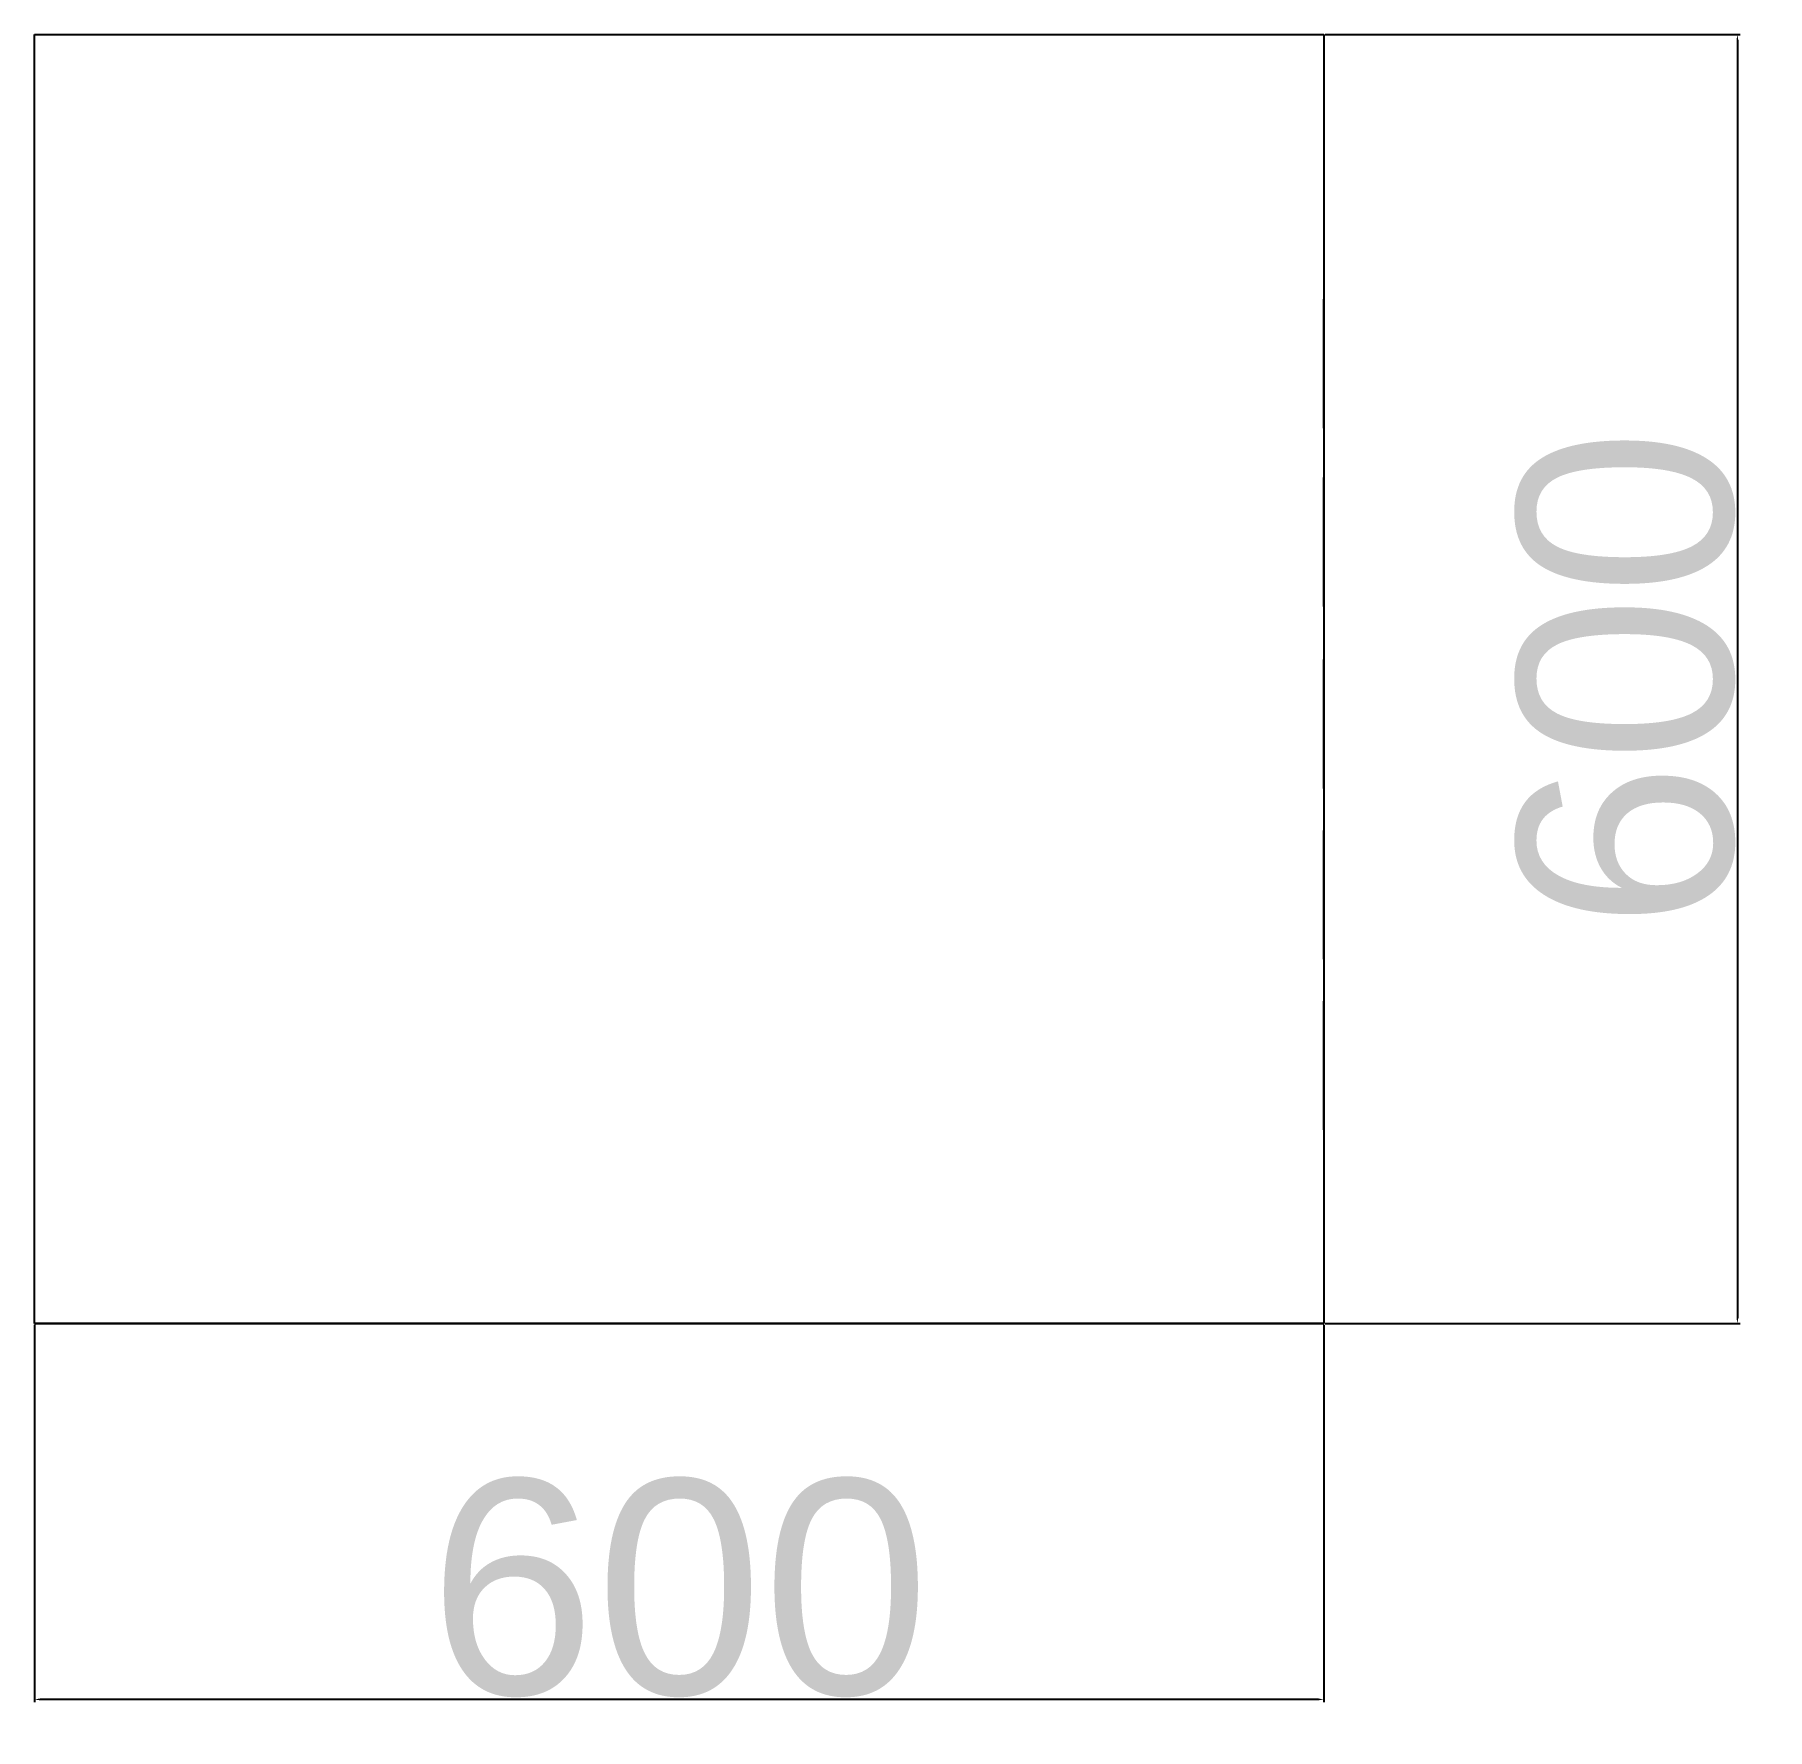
# Model space of a CAD drawing. Header units: millimetres. Extents: x 1146714252 to 1149764626, y 9826361011 to 9827416350.
# Drawn here: x 1149631826 to 1149632633, y 9826429407 to 9826430196 of the extents above.
import ezdxf

# ---------------------------------------------------------------- set-up
doc = ezdxf.new("R2010")
doc.units = ezdxf.units.MM
doc.linetypes.add('ACAD_ISO02W100', pattern=[15, 12, -3])
for name, color, linetype in [('ARQUETA', 250, 'Continuous'), ('COTAS ARQUETA', 3, 'Continuous'), ('Localizacion', 1, 'Continuous')]:
    doc.layers.add(name, color=color, linetype=linetype)
doc.styles.get("Standard").update_dxf_attribs({"font": 'arial.ttf'})
doc.dimstyles.new('ISO-25', dxfattribs={"dimtxt": 2.5, "dimasz": 2.5, "dimexe": 1.25, "dimexo": 0.625, "dimtad": 1, "dimtxsty": 'Standard', "dimcen": 2.5, "dimadec": 0, "dimazin": 0, "dimtfac": 1, "dimtmove": 0, "dimatfit": 3, "dimfxl": 1, "dimarcsym": 0})

# ---------------------------------------------------------------- blocks, each defined once
blk = doc.blocks.new('*D21')
at = {"layer": 'COTAS ARQUETA', "color": 0, "lineweight": -2, "transparency": 16777216}
for p, q in [((1149631826.456393, 9826429595.535904), (1149631826.456393, 9826429419.859009)), ((1149632426.456393, 9826429595.535904), (1149632426.456393, 9826429419.859009)), ((1149632423.956393, 9826429421.109009), (1149631828.956393, 9826429421.109009))]:
    blk.add_line(p, q, dxfattribs=at)
at = {"layer": 'COTAS ARQUETA', "color": 0, "transparency": 16777216}
for points in [[(1149631828.956393, 9826429421.525675), (1149631828.956393, 9826429420.692343), (1149631826.456393, 9826429421.109009)], [(1149632423.956393, 9826429421.525675), (1149632423.956393, 9826429420.692343), (1149632426.456393, 9826429421.109009)]]:
    blk.add_solid(points, dxfattribs=at)
at = {"layer": 'COTAS ARQUETA', "color": 0, "transparency": 16777216, "insert": (1149632126.456393, 9826429472.791307), "char_height": 100, "attachment_point": 5}
blk.add_mtext('600', dxfattribs=at)
blk = doc.blocks.new('*D23')
at = {"layer": 'Localizacion', "color": 0, "lineweight": -2, "transparency": 16777216}
for p, q in [((1149632427.081393, 9826430196.160908), (1149632620.186805, 9826430196.160908)), ((1149632618.936805, 9826430193.660908), (1149632618.936805, 9826429598.660908)), ((1149632427.081393, 9826429596.160908), (1149632620.186805, 9826429596.160908))]:
    blk.add_line(p, q, dxfattribs=at)
at = {"layer": 'Localizacion', "color": 0, "transparency": 16777216}
for points in [[(1149632618.520138, 9826430193.660908), (1149632619.353471, 9826430193.660908), (1149632618.936805, 9826430196.160908)], [(1149632618.520138, 9826429598.660908), (1149632619.353471, 9826429598.660908), (1149632618.936805, 9826429596.160908)]]:
    blk.add_solid(points, dxfattribs=at)
at = {"layer": 'Localizacion', "color": 0, "transparency": 16777216, "insert": (1149632567.254508, 9826429896.160906), "char_height": 100, "attachment_point": 5, "rotation": 90}
blk.add_mtext('600', dxfattribs=at)

msp = doc.modelspace()

# ---------------------------------------------------------------- linework, layer by layer
at = {"layer": 'ARQUETA', "linetype": 'ACAD_ISO02W100'}
for p, q in [((1149631826.456393, 9826430196.160904), (1149632426.456393, 9826430196.160904)), ((1149631826.456393, 9826429596.160904), (1149631826.456393, 9826430196.160904))]:
    msp.add_line(p, q, dxfattribs=at)
at = {"layer": 'ARQUETA'}
for p, q in [((1149631826.456393, 9826430196.160904), (1149631826.456393, 9826430196.160904, 800)), ((1149631826.456393, 9826430196.160904, 800), (1149632426.456393, 9826430196.160904, 800)), ((1149631826.456393, 9826429596.160904, 800), (1149631826.456393, 9826430196.160904, 800)), ((1149632426.456393, 9826430196.160904), (1149632426.456393, 9826429596.160904)), ((1149632426.456393, 9826430196.160904), (1149632426.456393, 9826430196.160904, 800)), ((1149632426.456393, 9826430196.160904, 800), (1149632426.456393, 9826429596.160904, 800)), ((1149632426.456393, 9826429596.160904), (1149631826.456393, 9826429596.160904)), ((1149631826.456393, 9826429596.160904), (1149631826.456393, 9826429596.160904, 800)), ((1149631826.456393, 9826429596.160904, 800), (1149632426.456393, 9826429596.160904, 800)), ((1149632426.456393, 9826429596.160904, 800), (1149632426.456393, 9826429596.160904))]:
    msp.add_line(p, q, dxfattribs=at)
at = {"layer": 'ARQUETA', "extrusion": (1, -6.62483e-16, 0)}
for centre in [(9826430043.010944, 454.795032, 1149632426.456386), (9826429959.988245, 454.795032, 1149632426.456386), (9826429875.199106, 454.795032, 1149632426.456386), (9826429795.709284, 454.795032, 1149632426.456386), (9826429716.219467, 454.795032, 1149632426.456386)]:
    msp.add_circle(centre, 30, dxfattribs=at)

# ---------------------------------------------------------------- dimensions: what is measured, and where the dimension line sits
at = {"layer": 'COTAS ARQUETA'}
dim = msp.add_linear_dim(base=(1149631826.456393, 9826429421.109009), p1=(1149632426.456393, 9826429596.160904), p2=(1149631826.456393, 9826429596.160904), angle=180, dimstyle='ISO-25', override={"dimtxt": 100}, dxfattribs=at)
dim.commit()
dim.dimension.update_dxf_attribs({"geometry": '*D21', "text_midpoint": (1149632126.456393, 9826429421.109009), "dimtype": 160})
at = {"layer": 'Localizacion', "color": 3}
dim = msp.add_linear_dim(base=(1149632618.936805, 9826429596.160908), p1=(1149632426.456393, 9826430196.160904), p2=(1149632426.456393, 9826429596.160904), angle=90, dimstyle='ISO-25', override={"dimtxt": 100}, dxfattribs=at)
dim.commit()
dim.dimension.update_dxf_attribs({"geometry": '*D23', "text_midpoint": (1149632618.936807, 9826429896.160906), "dimtype": 160})

doc.saveas('drawing.dxf')
